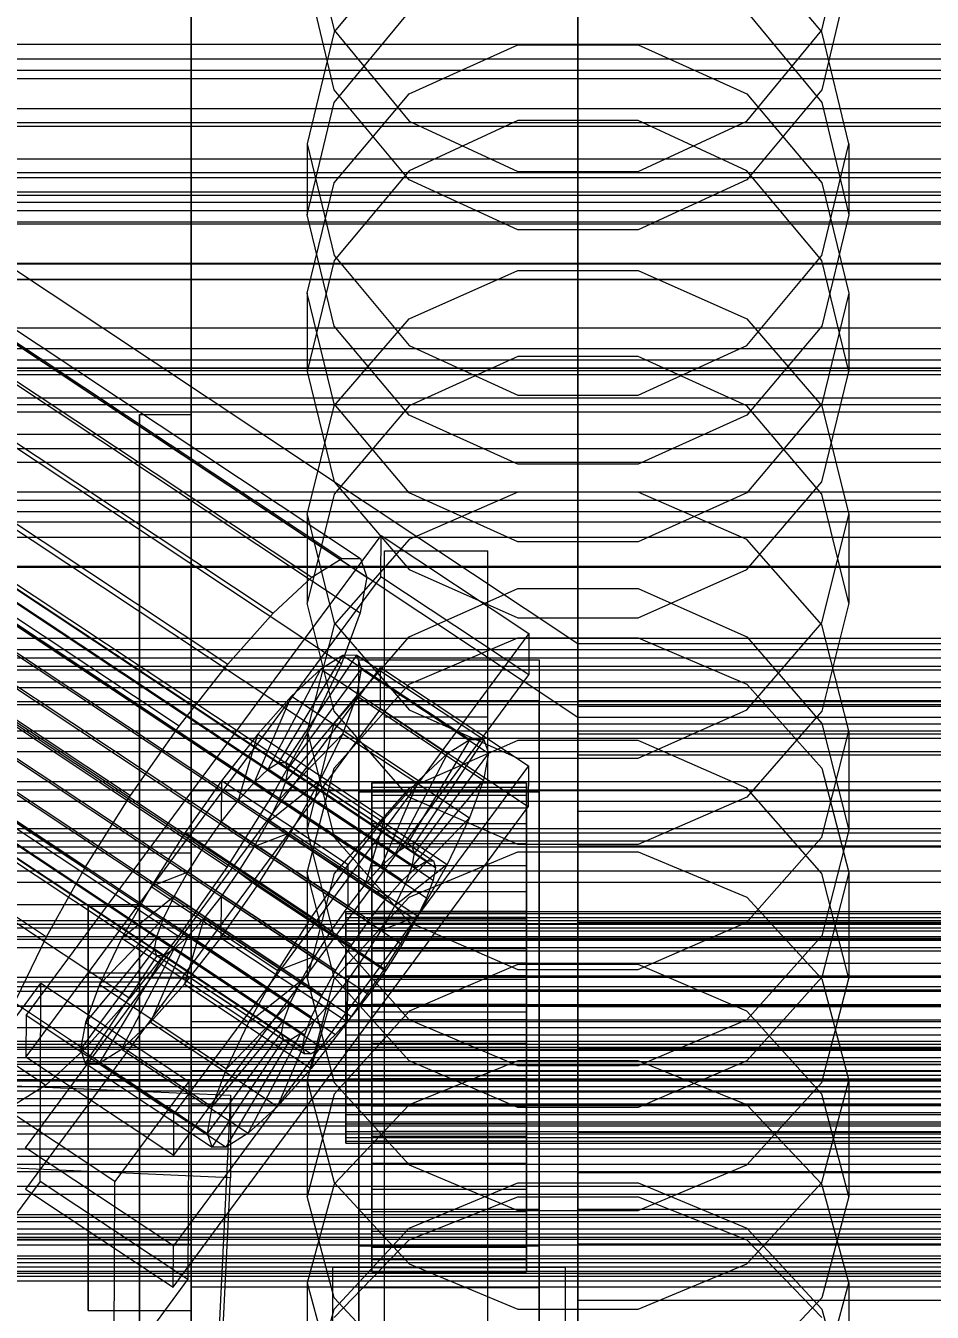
# Model space of a CAD drawing. Header units: millimetres. Extents: x -1970 to 59977, y -50268 to 6837.
# Drawn here: x -172.8 to -102.5, y -34480.1 to -34380.3 of the extents above; entities that cross this region are included whole.
import ezdxf

# ---------------------------------------------------------------- set-up
doc = ezdxf.new("R2010")
doc.units = ezdxf.units.MM
for name, color, linetype, lineweight in [('COTAS_O', 1, 'Continuous', 0), ('COTAS_P', 1, 'Continuous', 0), ('frontal_briquetadora', 7, 'Continuous', 0), ('frontal_C01', 7, 'Continuous', 0), ('frontal_C02', 7, 'Continuous', 0), ('frontal_C03', 7, 'Continuous', 0), ('frontal_mezcladora', 7, 'Continuous', 0), ('frontal_secador', 7, 'Continuous', 0), ('frontal_tolva', 7, 'Continuous', 0), ('frontal_tolva-C01', 7, 'Continuous', 0)]:
    doc.layers.add(name, color=color, linetype=linetype, lineweight=lineweight)
doc.dimstyles.new('R19_100', dxfattribs={"dimtxt": 250, "dimasz": 150, "dimexe": 150, "dimexo": 80, "dimgap": 100, "dimtad": 1, "dimtih": 1, "dimtoh": 1, "dimdsep": 46, "dimcen": 0.09, "dimadec": 0, "dimazin": 0, "dimtfac": 1, "dimtdec": 4, "dimtofl": 0, "dimtmove": 0, "dimatfit": 3, "dimfxl": 1, "dimtolj": 1, "dimtzin": 0, "dimarcsym": 0})

# ---------------------------------------------------------------- blocks, each defined once
blk = doc.blocks.new('*D37')
at = {"layer": 'COTAS_P', "color": 0, "lineweight": -2, "transparency": 16777216}
for p, q in [((-1750, -35420), (-1750, -34450)), ((2600, -35420), (2600, -34450)), ((-1600, -34600), (2450, -34600))]:
    blk.add_line(p, q, dxfattribs=at)
at = {"layer": 'COTAS_P', "color": 0, "transparency": 16777216}
for points in [[(-1600, -34575), (-1600, -34625), (-1750, -34600)], [(2450, -34575), (2450, -34625), (2600, -34600)]]:
    blk.add_solid(points, dxfattribs=at)
at = {"layer": 'Defpoints', "color": 0, "transparency": 16777216}
for p in [(2600, -34600), (-1750, -35500), (2600, -35500)]:
    blk.add_point(p, dxfattribs=at)
blk = doc.blocks.new('*D39')
at = {"layer": 'COTAS_O', "color": 0, "lineweight": -2, "transparency": 16777216}
for p, q in [((-1725, -34320), (-1725, -33550)), ((1725, -34320), (1725, -33550)), ((-1575, -33700), (1575, -33700))]:
    blk.add_line(p, q, dxfattribs=at)
at = {"layer": 'COTAS_O', "color": 0, "transparency": 16777216}
for points in [[(-1575, -33675), (-1575, -33725), (-1725, -33700)], [(1575, -33675), (1575, -33725), (1725, -33700)]]:
    blk.add_solid(points, dxfattribs=at)
at = {"layer": 'Defpoints', "color": 0, "transparency": 16777216}
for p in [(1725, -33700), (-1725, -34400), (1725, -34400)]:
    blk.add_point(p, dxfattribs=at)
blk = doc.blocks.new('*D42')
at = {"layer": 'COTAS_O', "color": 0, "lineweight": -2, "transparency": 16777216}
for p, q in [((-570, -33700), (200, -33700)), ((50, -34750), (50, -33850)), ((-570, -34900), (200, -34900))]:
    blk.add_line(p, q, dxfattribs=at)
at = {"layer": 'COTAS_O', "color": 0, "transparency": 16777216}
for points in [[(25, -33850), (75, -33850), (50, -33700)], [(25, -34750), (75, -34750), (50, -34900)]]:
    blk.add_solid(points, dxfattribs=at)
at = {"layer": 'Defpoints', "color": 0, "transparency": 16777216}
for p in [(-650, -33700), (50, -33700), (-650, -34900)]:
    blk.add_point(p, dxfattribs=at)
blk = doc.blocks.new('*D43')
at = {"layer": 'COTAS_O', "color": 0, "lineweight": -2, "transparency": 16777216}
for p, q in [((-650, -34820), (-650, -34050)), ((650, -34820), (650, -34050)), ((-500, -34200), (500, -34200))]:
    blk.add_line(p, q, dxfattribs=at)
at = {"layer": 'COTAS_O', "color": 0, "transparency": 16777216}
for points in [[(-500, -34175), (-500, -34225), (-650, -34200)], [(500, -34175), (500, -34225), (650, -34200)]]:
    blk.add_solid(points, dxfattribs=at)
at = {"layer": 'Defpoints', "color": 0, "transparency": 16777216}
for p in [(650, -34200), (-650, -34900), (650, -34900)]:
    blk.add_point(p, dxfattribs=at)

msp = doc.modelspace()

# ---------------------------------------------------------------- linework, layer by layer
at = {"layer": 'frontal_briquetadora'}
for p, q in [((-151, -34371.863), (-148.92, -34380.664)), ((-111.08, -34380.664), (-109, -34371.863)), ((-160, -34383.153), (-160, -34372.127)), ((-160, -34383.24), (-160, -34372.205)), ((-160, -34372.717), (-160, -34391.832)), ((-160, -34373.318), (-160, -34392.425)), ((-160, -34393.018), (-160, -34373.92)), ((-143.093, -34373.853), (-148.92, -34380.809)), ((-111.08, -34380.809), (-116.907, -34373.853)), ((-160, -34375.844), (-160, -34386.064)), ((-160, -34375.925), (-160, -34386.153)), ((-148.92, -34385.296), (-151, -34376.522)), ((-109, -34376.522), (-111.08, -34385.296)), ((-160, -34379.318), (-160, -34388.707)), ((-160, -34379.401), (-160, -34388.798)), ((-148.92, -34386.283), (-143.094, -34379.254)), ((-116.906, -34379.254), (-111.08, -34386.283)), ((-148.92, -34380.809), (-151, -34389.484)), ((-148.92, -34380.664), (-143.093, -34387.722)), ((-116.907, -34387.722), (-111.08, -34380.664)), ((-109, -34389.484), (-111.08, -34380.809)), ((-143.093, -34385.622), (-134.673, -34381.804)), ((-134.673, -34381.804), (-125.327, -34381.804)), ((-125.327, -34381.804), (-116.907, -34385.622)), ((-160, -34391.516), (-160, -34383.153)), ((-160, -34391.61), (-160, -34383.24)), ((-143.094, -34392.292), (-148.92, -34385.296)), ((-148.92, -34392.502), (-143.093, -34385.622)), ((-116.907, -34385.622), (-111.08, -34392.502)), ((-111.08, -34385.296), (-116.906, -34392.292)), ((-160, -34386.064), (-160, -34393.549)), ((-160, -34386.153), (-160, -34393.644)), ((-151, -34394.99), (-148.92, -34386.283)), ((-111.08, -34386.283), (-109, -34394.99)), ((-134.674, -34387.688), (-143.094, -34391.571)), ((-143.093, -34387.722), (-134.673, -34391.639)), ((-125.326, -34387.688), (-134.674, -34387.688)), ((-125.327, -34391.639), (-116.907, -34387.722)), ((-116.906, -34391.571), (-125.326, -34387.688)), ((-160, -34388.707), (-160, -34395.296)), ((-160, -34388.798), (-160, -34395.393)), ((-151, -34389.484), (-151, -34394.99)), ((-151, -34389.484), (-148.92, -34398.159)), ((-111.08, -34398.159), (-109, -34389.484)), ((-109, -34389.484), (-109, -34394.99)), ((-160, -34397.01), (-160, -34391.516)), ((-160, -34397.108), (-160, -34391.61)), ((-160, -34391.832), (-160, -34410.648)), ((-143.094, -34391.571), (-148.92, -34398.53)), ((-134.673, -34391.639), (-125.327, -34391.639)), ((-111.08, -34398.53), (-116.906, -34391.571)), ((-160, -34392.425), (-160, -34411.23)), ((-151, -34401.081), (-148.92, -34392.502)), ((-134.674, -34396.159), (-143.094, -34392.292)), ((-116.906, -34392.292), (-125.326, -34396.159)), ((-111.08, -34392.502), (-109, -34401.081)), ((-160, -34411.813), (-160, -34393.018)), ((-160, -34393.549), (-160, -34398.115)), ((-160, -34393.644), (-160, -34398.214)), ((-160, -34395.296), (-160, -34398.924)), ((-160, -34395.393), (-160, -34399.023)), ((-148.92, -34403.634), (-151, -34394.99)), ((-109, -34394.99), (-111.08, -34403.634)), ((-125.326, -34396.159), (-134.674, -34396.159)), ((-160, -34399.5), (-160, -34397.01)), ((-160, -34399.6), (-160, -34397.108)), ((-160, -34398.115), (-160, -34399.65)), ((-160, -34398.214), (-160, -34399.75)), ((-148.92, -34398.53), (-151, -34407.145)), ((-148.92, -34398.159), (-143.093, -34405.116)), ((-116.907, -34405.116), (-111.08, -34398.159)), ((-109, -34407.145), (-111.08, -34398.53)), ((-160, -34398.924), (-160, -34399.5)), ((-160, -34399.023), (-160, -34399.6)), ((-143.093, -34403.051), (-134.673, -34399.304)), ((-134.673, -34399.304), (-125.327, -34399.304)), ((-125.327, -34399.304), (-116.907, -34403.051)), ((-151, -34401.081), (-151, -34407.145)), ((-148.92, -34409.66), (-151, -34401.081)), ((-109, -34401.081), (-111.08, -34409.66)), ((-109, -34401.081), (-109, -34407.145)), ((-148.92, -34409.801), (-143.093, -34403.051)), ((-143.094, -34410.517), (-148.92, -34403.634)), ((-116.907, -34403.051), (-111.08, -34409.801)), ((-111.08, -34403.634), (-116.906, -34410.517)), ((-143.093, -34405.116), (-134.673, -34408.976)), ((-125.327, -34408.976), (-116.907, -34405.116)), ((-134.674, -34405.988), (-143.094, -34409.807)), ((-125.326, -34405.988), (-134.674, -34405.988)), ((-116.906, -34409.807), (-125.326, -34405.988)), ((-151, -34407.145), (-148.92, -34415.689)), ((-111.08, -34415.689), (-109, -34407.145)), ((-151, -34418.219), (-148.92, -34409.801)), ((-143.093, -34416.54), (-148.92, -34409.66)), ((-143.094, -34409.807), (-148.92, -34416.648)), ((-134.673, -34408.976), (-125.327, -34408.976)), ((-111.08, -34409.66), (-116.907, -34416.54)), ((-111.08, -34416.648), (-116.906, -34409.807)), ((-111.08, -34409.801), (-109, -34418.219)), ((-164, -34410.477), (-164, -34454.149)), ((-164, -34448.619), (-164, -34410.477)), ((-164, -34410.477), (-160, -34410.477)), ((-160, -34454.149), (-160, -34410.477)), ((-160, -34410.477), (-160, -34448.619)), ((-160, -34410.648), (-160, -34429.115)), ((-134.674, -34414.319), (-143.094, -34410.517)), ((-116.906, -34410.517), (-125.326, -34414.319)), ((-160, -34411.23), (-160, -34429.686)), ((-160, -34430.257), (-160, -34411.813)), ((-125.326, -34414.319), (-134.674, -34414.319)), ((-148.92, -34415.689), (-143.094, -34422.488)), ((-116.906, -34422.488), (-111.08, -34415.689)), ((-148.92, -34416.648), (-151, -34425.108)), ((-134.673, -34416.505), (-143.093, -34420.17)), ((-134.673, -34420.358), (-143.093, -34416.54)), ((-125.327, -34416.505), (-134.673, -34416.505)), ((-116.907, -34420.17), (-125.327, -34416.505)), ((-116.907, -34416.54), (-125.327, -34420.358)), ((-109, -34425.108), (-111.08, -34416.648)), ((-151, -34418.219), (-151, -34425.108)), ((-151, -34418.219), (-148.92, -34426.637)), ((-111.08, -34426.637), (-109, -34418.219)), ((-109, -34418.219), (-109, -34425.108)), ((-143.093, -34420.17), (-148.92, -34426.776)), ((-125.327, -34420.358), (-134.673, -34420.358)), ((-111.08, -34426.776), (-116.907, -34420.17)), ((-143.094, -34422.488), (-134.674, -34426.241)), ((-125.326, -34426.241), (-116.906, -34422.488)), ((-143.094, -34427.72), (-134.674, -34423.972)), ((-134.674, -34423.972), (-125.326, -34423.972)), ((-125.326, -34423.972), (-116.906, -34427.72)), ((-148.92, -34433.486), (-151, -34425.108)), ((-109, -34425.108), (-111.08, -34433.486)), ((-148.92, -34426.776), (-151, -34435.012)), ((-148.92, -34426.637), (-143.093, -34433.388)), ((-134.674, -34426.241), (-125.326, -34426.241)), ((-116.907, -34433.388), (-111.08, -34426.637)), ((-109, -34435.012), (-111.08, -34426.776)), ((-148.92, -34434.426), (-143.094, -34427.72)), ((-143.093, -34431.392), (-134.673, -34427.785)), ((-134.673, -34427.785), (-125.327, -34427.785)), ((-125.327, -34427.785), (-116.907, -34431.392)), ((-116.906, -34427.72), (-111.08, -34434.426)), ((-160, -34429.115), (-160, -34447.187)), ((-160, -34429.686), (-160, -34447.745)), ((-160, -34448.302), (-160, -34430.257)), ((-148.92, -34437.891), (-143.093, -34431.392)), ((-116.907, -34431.392), (-111.08, -34437.891)), ((-143.094, -34440.145), (-148.92, -34433.486)), ((-143.093, -34433.388), (-134.673, -34437.134)), ((-125.327, -34437.134), (-116.907, -34433.388)), ((-111.08, -34433.486), (-116.906, -34440.145)), ((-160, -34434.477), (-160, -34478.149)), ((200, -34434.477), (-160, -34434.477)), ((-160, -34434.477), (-160, -34439.62)), ((-151, -34442.708), (-148.92, -34434.426)), ((-111.08, -34434.426), (-109, -34442.708)), ((-151, -34435.012), (-151, -34442.708)), ((-151, -34435.012), (-148.92, -34443.249)), ((-134.674, -34435.765), (-143.094, -34439.459)), ((-125.326, -34435.765), (-134.674, -34435.765)), ((-116.906, -34439.459), (-125.326, -34435.765)), ((-111.08, -34443.249), (-109, -34435.012)), ((-109, -34435.012), (-109, -34442.708)), ((-134.673, -34437.134), (-125.327, -34437.134)), ((-160, -34441.272), (-160, -34438.696)), ((-160, -34438.696), (-160, -34442.962)), ((-151, -34445.996), (-148.92, -34437.891)), ((-111.08, -34437.891), (-109, -34445.996)), ((-160, -34483.291), (-160, -34439.62)), ((-160, -34439.62), (200, -34439.62)), ((-143.094, -34439.459), (-148.92, -34446.067)), ((-111.08, -34446.067), (-116.906, -34439.459)), ((-134.674, -34443.818), (-143.094, -34440.145)), ((-116.906, -34440.145), (-125.326, -34443.818)), ((-160, -34450.299), (-160, -34441.272)), ((-148.92, -34450.901), (-151, -34442.708)), ((-109, -34442.708), (-111.08, -34450.901)), ((-160, -34442.962), (-160, -34453.421)), ((-148.92, -34443.249), (-143.093, -34449.855)), ((-116.907, -34449.855), (-111.08, -34443.249)), ((-210, -34444.477), (-160, -34444.477)), ((-164, -34444.477), (-160, -34444.477)), ((-164, -34474.477), (-164, -34444.477)), ((-160, -34474.477), (-160, -34444.477)), ((-143.093, -34447.906), (-134.673, -34444.394)), ((-125.326, -34443.818), (-134.674, -34443.818)), ((-134.673, -34444.394), (-125.327, -34444.394)), ((-125.327, -34444.394), (-116.907, -34447.906)), ((-160, -34448.416), (-160, -34444.991)), ((-151, -34445.996), (-151, -34454.221)), ((-148.92, -34454.101), (-151, -34445.996)), ((-148.92, -34446.067), (-151, -34454.221)), ((-109, -34445.996), (-111.08, -34454.101)), ((-109, -34454.221), (-111.08, -34446.067)), ((-109, -34445.996), (-109, -34454.221)), ((-160, -34447.187), (-160, -34464.816)), ((-160, -34447.745), (-160, -34465.36)), ((-206, -34448.477), (-164, -34448.477)), ((-168, -34474.822), (-168, -34448.619)), ((-168, -34448.619), (-168, -34453.761)), ((-160, -34448.619), (-168, -34448.619)), ((-164, -34454.477), (-164, -34448.477)), ((-164, -34492.29), (-164, -34448.619)), ((-160, -34448.619), (-164, -34448.619)), ((-160, -34465.903), (-160, -34448.302)), ((-160, -34458.171), (-160, -34448.416)), ((-160, -34448.619), (-160, -34492.29)), ((-160, -34448.619), (-160, -34474.822)), ((-160, -34453.761), (-160, -34448.619)), ((-148.92, -34454.234), (-143.093, -34447.906)), ((-116.907, -34447.906), (-111.08, -34454.234)), ((-160, -34464.401), (-160, -34450.299)), ((-143.093, -34449.855), (-134.673, -34453.52)), ((-125.327, -34453.52), (-116.907, -34449.855)), ((-160, -34453.453), (-160, -34450.877)), ((-160, -34450.877), (-160, -34455.143)), ((-160, -34451.11), (-160, -34483.291)), ((200, -34451.11), (-160, -34451.11)), ((-160, -34451.11), (-160, -34457.538)), ((-143.094, -34457.404), (-148.92, -34450.901)), ((-111.08, -34450.901), (-116.906, -34457.404)), ((-168, -34453.761), (-168, -34479.964)), ((-168, -34453.761), (-160, -34453.761)), ((-160, -34453.421), (-160, -34468.481)), ((-160, -34462.48), (-160, -34453.453)), ((-160, -34479.964), (-160, -34453.761)), ((-134.674, -34453.127), (-143.094, -34456.734)), ((-125.326, -34453.127), (-134.674, -34453.127)), ((-134.673, -34453.52), (-125.327, -34453.52)), ((-116.906, -34456.734), (-125.326, -34453.127)), ((-206, -34454.477), (-164, -34454.477)), ((-164, -34454.149), (-164, -34698)), ((-164, -34492.29), (-164, -34454.149)), ((-164, -34454.149), (-160, -34454.149)), ((-160, -34698), (-160, -34454.149)), ((-160, -34454.149), (-160, -34492.29)), ((-151, -34454.221), (-148.92, -34462.278)), ((-151, -34462.125), (-148.92, -34454.234)), ((-143.093, -34460.601), (-148.92, -34454.101)), ((-111.08, -34454.101), (-116.907, -34460.601)), ((-111.08, -34462.278), (-109, -34454.221)), ((-111.08, -34454.234), (-109, -34462.125)), ((-160, -34455.143), (-160, -34465.602)), ((-143.094, -34456.734), (-148.92, -34463.181)), ((-111.08, -34463.18), (-116.906, -34456.734)), ((-160, -34489.719), (-160, -34457.538)), ((-160, -34457.538), (200, -34457.538)), ((-134.674, -34460.988), (-143.094, -34457.404)), ((-116.906, -34457.404), (-125.326, -34460.988)), ((-160, -34472.77), (-160, -34458.171)), ((-134.673, -34460.596), (-143.093, -34464.004)), ((-134.673, -34464.208), (-143.093, -34460.601)), ((-125.327, -34460.596), (-134.673, -34460.596)), ((-116.907, -34464.004), (-125.327, -34460.596)), ((-116.907, -34460.601), (-125.327, -34464.208)), ((-160, -34461.368), (-160, -34489.719)), ((200, -34461.368), (-160, -34461.368)), ((-160, -34461.368), (-160, -34463.94)), ((-125.326, -34460.988), (-134.674, -34460.988)), ((-160, -34476.582), (-160, -34462.48)), ((-151, -34462.125), (-151, -34471.125)), ((-151, -34462.125), (-148.92, -34470.016)), ((-148.92, -34462.278), (-143.094, -34468.668)), ((-116.906, -34468.668), (-111.08, -34462.278)), ((-111.08, -34470.016), (-109, -34462.125)), ((-109, -34462.125), (-109, -34471.125)), ((-148.92, -34463.181), (-151, -34471.125)), ((-109, -34471.125), (-111.08, -34463.18)), ((-160, -34492.29), (-160, -34463.94)), ((-160, -34463.94), (200, -34463.94)), ((-160, -34481.433), (-160, -34464.401)), ((-143.093, -34464.004), (-148.92, -34470.145)), ((-125.327, -34464.208), (-134.673, -34464.208)), ((-111.08, -34470.145), (-116.907, -34464.004)), ((-160, -34464.816), (-160, -34481.959)), ((-160, -34465.36), (-160, -34482.486)), ((-160, -34465.602), (-160, -34480.662)), ((-160, -34483.013), (-160, -34465.903)), ((-160, -34468.481), (-160, -34485.849)), ((-143.094, -34468.668), (-134.674, -34472.188)), ((-125.326, -34472.188), (-116.906, -34468.668)), ((-148.92, -34470.145), (-151, -34477.803)), ((-148.92, -34470.016), (-143.093, -34476.344)), ((-143.094, -34473.572), (-134.674, -34470.06)), ((-134.674, -34470.06), (-125.326, -34470.06)), ((-125.326, -34470.06), (-116.906, -34473.572)), ((-116.907, -34476.344), (-111.08, -34470.016)), ((-109, -34477.803), (-111.08, -34470.145)), ((-148.92, -34478.964), (-151, -34471.125)), ((-143.093, -34474.485), (-134.673, -34471.151)), ((-134.673, -34471.151), (-125.327, -34471.151)), ((-125.327, -34471.151), (-116.907, -34474.485)), ((-109, -34471.125), (-111.08, -34478.964)), ((-134.674, -34472.188), (-125.326, -34472.188)), ((-160, -34489.991), (-160, -34472.77)), ((-148.92, -34479.841), (-143.094, -34473.572)), ((-116.906, -34473.572), (-111.08, -34479.841)), ((-210, -34474.477), (-160, -34474.477)), ((-164, -34474.477), (-160, -34474.477)), ((-148.92, -34480.494), (-143.093, -34474.485)), ((-116.907, -34474.485), (-111.08, -34480.494)), ((-168, -34479.964), (-168, -34474.822)), ((-168, -34474.822), (-160, -34474.822)), ((-160, -34474.822), (-160, -34479.964)), ((-160, -34493.614), (-160, -34476.582)), ((-143.093, -34476.344), (-134.673, -34479.856)), ((-125.327, -34479.856), (-116.907, -34476.344)), ((-160, -34478.149), (-160, -34722)), ((200, -34478.149), (-160, -34478.149)), ((-160, -34478.149), (-160, -34483.291)), ((-151, -34477.803), (-151, -34487.557)), ((-151, -34477.803), (-148.92, -34485.461)), ((-111.08, -34485.461), (-109, -34477.803)), ((-109, -34477.803), (-109, -34487.557)), ((-143.094, -34485.172), (-148.92, -34478.964)), ((-111.08, -34478.964), (-116.906, -34485.172)), ((-168, -34479.964), (-160, -34479.964)), ((-151, -34487.557), (-148.92, -34479.841)), ((-134.673, -34479.856), (-125.327, -34479.856)), ((-111.08, -34479.841), (-109, -34487.557))]:
    msp.add_line(p, q, dxfattribs=at)
at = {"layer": 'frontal_C01'}
for p, q in [((-130, -34428.251), (-130, -34116.064)), ((-130, -34121.752), (-130, -34433.939)), ((-332.629, -34299.324), (-148.32, -34421.655)), ((-331.181, -34299.317), (-146.872, -34421.648)), ((-334.938, -34300.771), (-150.629, -34423.103)), ((-330.692, -34300.75), (-146.383, -34423.082)), ((-356.348, -34303.694), (-142.549, -34445.599)), ((-355.53, -34303.182), (-141.731, -34445.086)), ((-355.017, -34303.179), (-141.218, -34445.083)), ((-354.844, -34303.687), (-141.045, -34445.591)), ((-337.95, -34303.56), (-153.641, -34425.891)), ((-331.197, -34303.526), (-146.887, -34425.858)), ((-357.415, -34304.683), (-143.617, -34446.587)), ((-355.022, -34304.671), (-141.224, -34446.575)), ((-358.659, -34306.079), (-144.861, -34447.983)), ((-355.541, -34306.063), (-141.742, -34447.968)), ((-146.196, -34449.692), (-359.995, -34307.788)), ((-356.363, -34307.77), (-142.565, -34449.674)), ((-341.461, -34307.5), (-157.152, -34429.832)), ((-332.659, -34307.456), (-148.35, -34429.788)), ((-361.332, -34309.693), (-147.533, -34451.597)), ((-357.434, -34309.674), (-143.635, -34451.578)), ((-362.578, -34311.665), (-148.779, -34453.569)), ((-358.68, -34311.645), (-144.881, -34453.55)), ((-160.922, -34434.655), (-345.231, -34312.323)), ((-334.981, -34312.272), (-150.672, -34434.604)), ((-363.648, -34313.569), (-149.85, -34455.473)), ((-360.017, -34313.551), (-146.218, -34455.455)), ((-364.471, -34315.275), (-150.672, -34457.18)), ((-361.352, -34315.26), (-147.554, -34457.164)), ((-364.989, -34316.668), (-151.191, -34458.572)), ((-362.596, -34316.656), (-148.798, -34458.56)), ((-365.168, -34317.652), (-151.369, -34459.556)), ((-363.664, -34317.644), (-149.865, -34459.548)), ((-349.002, -34317.701), (-164.693, -34440.032)), ((-338.003, -34317.646), (-153.694, -34439.977)), ((-364.995, -34318.159), (-151.196, -34460.064)), ((-364.482, -34318.157), (-150.683, -34460.061)), ((-352.519, -34323.266), (-168.21, -34445.597)), ((-341.52, -34323.211), (-157.211, -34445.542)), ((-355.541, -34328.639), (-171.232, -34450.971)), ((-345.291, -34328.588), (-160.982, -34450.92)), ((-349.061, -34333.411), (-164.752, -34455.743)), ((-352.572, -34337.351), (-168.263, -34459.683)), ((-355.584, -34340.14), (-171.275, -34462.472)), ((-130, -34428.251), (-228.298, -34363.008)), ((-228.298, -34368.695), (-130, -34433.939)), ((-172.809, -34457.09), (-145.277, -34419.851)), ((-145.289, -34423.053), (-145.277, -34419.851)), ((-145.277, -34419.851), (-133.809, -34427.463)), ((-150.629, -34423.103), (-148.32, -34421.655)), ((-148.32, -34421.655), (-146.872, -34421.648)), ((-146.872, -34421.648), (-146.383, -34423.082)), ((-145.289, -34423.053), (-172.821, -34460.292)), ((-153.641, -34425.891), (-150.629, -34423.103)), ((-146.383, -34423.082), (-146.887, -34425.858)), ((-133.821, -34430.664), (-145.289, -34423.053)), ((-157.152, -34429.832), (-153.641, -34425.891)), ((-146.887, -34425.858), (-148.35, -34429.788)), ((-133.809, -34427.463), (-161.341, -34464.702)), ((-133.809, -34427.463), (-133.821, -34430.664)), ((-130, -34740.438), (-130, -34428.251)), ((0, -34428.251), (-130, -34428.251)), ((-153.199, -34437.474), (-148.226, -34429.155)), ((-152.686, -34437.472), (-147.143, -34429.149)), ((-148.35, -34429.788), (-150.672, -34434.604)), ((-148.226, -34429.155), (-149.953, -34430.237)), ((-147.143, -34429.149), (-148.226, -34429.155)), ((-148.226, -34429.155), (-138.396, -34435.679)), ((-147.143, -34429.149), (-137.313, -34435.674)), ((-146.777, -34430.222), (-147.143, -34429.149)), ((-147, -34432.69), (-147, -34429.489)), ((-147, -34429.489), (-133, -34429.489)), ((-147, -34474.962), (-147, -34429.489)), ((-133, -34429.489), (-133, -34432.69)), ((-133, -34429.489), (-133, -34474.962)), ((-172.847, -34467.335), (-145.315, -34430.096)), ((-161.353, -34467.903), (-133.821, -34430.664)), ((-160.922, -34434.655), (-157.152, -34429.832)), ((-154.017, -34437.987), (-149.953, -34430.237)), ((-152.513, -34437.98), (-146.777, -34430.222)), ((-149.953, -34430.237), (-152.207, -34432.323)), ((-149.953, -34430.237), (-140.123, -34436.762)), ((-147.155, -34432.298), (-146.777, -34430.222)), ((-146.777, -34430.222), (-136.948, -34436.746)), ((-145.327, -34433.298), (-145.315, -34430.096)), ((-145.315, -34430.096), (-133.847, -34437.708)), ((-155.085, -34438.975), (-152.207, -34432.323)), ((-152.207, -34432.323), (-154.833, -34435.271)), ((-152.692, -34438.963), (-147.155, -34432.298)), ((-152.207, -34432.323), (-142.377, -34438.848)), ((-148.249, -34435.238), (-147.155, -34432.298)), ((-147.155, -34432.298), (-137.325, -34438.823)), ((-133, -34432.69), (-147, -34432.69)), ((-147, -34432.69), (-147, -34478.164)), ((-133, -34478.164), (-133, -34432.69)), ((-130, -34433.939), (-130, -34432.654)), ((-130, -34432.654), (-130, -34433.096)), ((-130, -34432.654), (130, -34432.654)), ((-145.327, -34433.298), (-172.859, -34470.537)), ((-133.859, -34440.91), (-145.327, -34433.298)), ((-130, -34433.096), (-130, -34435.236)), ((-130, -34433.096), (130, -34433.096)), ((-164.693, -34440.032), (-160.922, -34434.655)), ((-150.672, -34434.604), (-153.694, -34439.977)), ((-130, -34433.939), (-130, -34746.125)), ((-130, -34433.939), (0, -34433.939)), ((-130, -34436.863), (-130, -34433.939)), ((-130, -34433.939), (130, -34433.939)), ((-154.833, -34435.271), (-157.653, -34438.879)), ((-156.329, -34440.371), (-154.833, -34435.271)), ((-154.833, -34435.271), (-145.003, -34441.795)), ((-153.21, -34440.356), (-148.249, -34435.238)), ((-149.985, -34438.84), (-148.249, -34435.238)), ((-148.249, -34435.238), (-138.419, -34441.762)), ((-138.396, -34435.679), (-143.369, -34443.999)), ((-137.313, -34435.674), (-142.856, -34443.996)), ((-140.123, -34436.762), (-138.396, -34435.679)), ((-138.396, -34435.679), (-137.313, -34435.674)), ((-137.313, -34435.674), (-136.948, -34436.746)), ((-130, -34435.236), (-130, -34438.927)), ((-130, -34435.236), (130, -34435.236)), ((-140.123, -34436.762), (-144.188, -34444.511)), ((-136.948, -34436.746), (-142.683, -34444.504)), ((-142.377, -34438.848), (-140.123, -34436.762)), ((-136.948, -34436.746), (-137.325, -34438.823)), ((-133.847, -34437.708), (-161.379, -34474.947)), ((-154.017, -34437.987), (-153.199, -34437.474)), ((-153.199, -34437.474), (-152.686, -34437.472)), ((-143.369, -34443.999), (-153.199, -34437.474)), ((-142.856, -34443.996), (-152.686, -34437.472)), ((-152.686, -34437.472), (-152.513, -34437.98)), ((-133.847, -34437.708), (-133.859, -34440.91)), ((-130, -34441.229), (-130, -34436.863)), ((-130, -34436.863), (130, -34436.863)), ((-155.085, -34438.975), (-154.017, -34437.987)), ((-144.188, -34444.511), (-154.017, -34437.987)), ((-152.513, -34437.98), (-152.692, -34438.963)), ((-142.683, -34444.504), (-152.513, -34437.98)), ((-157.653, -34438.879), (-160.474, -34442.901)), ((-157.653, -34438.879), (-157.665, -34442.08)), ((-147.823, -34445.403), (-157.653, -34438.879)), ((-156.329, -34440.371), (-155.085, -34438.975)), ((-145.255, -34445.5), (-155.085, -34438.975)), ((-154.033, -34442.062), (-149.985, -34438.84)), ((-152.692, -34438.963), (-153.21, -34440.356)), ((-142.862, -34445.488), (-152.692, -34438.963)), ((-152.246, -34442.86), (-149.985, -34438.84)), ((-149.985, -34438.84), (-140.156, -34445.365)), ((-147, -34442.936), (-147, -34439.734)), ((-147, -34439.734), (-133, -34439.734)), ((-147, -34485.207), (-147, -34439.734)), ((-146, -34449.02), (-146, -34439.041)), ((-146, -34439.041), (-146, -34439.372)), ((-146, -34439.041), (-134, -34439.041)), ((-146, -34440.002), (-146, -34439.041)), ((-146, -34449.177), (-146, -34439.372)), ((-146, -34439.372), (-146, -34440.972)), ((-146, -34439.372), (-134, -34439.372)), ((-142.377, -34438.848), (-145.255, -34445.5)), ((-145.003, -34441.795), (-142.377, -34438.848)), ((-137.325, -34438.823), (-142.862, -34445.488)), ((-137.325, -34438.823), (-138.419, -34441.762)), ((-134, -34439.372), (-134, -34439.041)), ((-134, -34439.041), (-134, -34449.02)), ((-134, -34439.041), (-134, -34440.002)), ((-134, -34440.972), (-134, -34439.372)), ((-134, -34439.372), (-134, -34449.177)), ((-133, -34439.734), (-133, -34442.936)), ((-133, -34439.734), (-133, -34485.207)), ((-130, -34438.927), (-130, -34443.918)), ((-130, -34438.927), (130, -34438.927)), ((-168.21, -34445.597), (-164.693, -34440.032)), ((-157.665, -34442.08), (-156.329, -34440.371)), ((-153.694, -34439.977), (-157.211, -34445.542)), ((-146.499, -34446.896), (-156.329, -34440.371)), ((-153.21, -34440.356), (-154.033, -34442.062)), ((-143.38, -34446.88), (-153.21, -34440.356)), ((-146, -34449.475), (-146, -34440.002)), ((-146, -34440.002), (-134, -34440.002)), ((-146, -34442.189), (-146, -34440.002)), ((-134, -34440.002), (-134, -34449.475)), ((-134, -34440.002), (-134, -34442.189)), ((-161.391, -34478.149), (-133.859, -34440.91)), ((-147.823, -34445.403), (-145.003, -34441.795)), ((-145.003, -34441.795), (-146.499, -34446.896)), ((-146, -34449.935), (-146, -34440.972)), ((-146, -34440.972), (-146, -34443.733)), ((-146, -34440.972), (-134, -34440.972)), ((-138.419, -34441.762), (-143.38, -34446.88)), ((-138.419, -34441.762), (-140.156, -34445.365)), ((-134, -34443.733), (-134, -34440.972)), ((-134, -34440.972), (-134, -34449.935)), ((-130, -34446.737), (-130, -34441.229)), ((-130, -34441.229), (130, -34441.229)), ((-159.001, -34443.986), (-157.665, -34442.08)), ((-157.665, -34442.08), (-147.835, -34448.605)), ((-154.033, -34442.062), (-155.103, -34443.966)), ((-144.203, -34448.587), (-154.033, -34442.062)), ((-146, -34450.512), (-146, -34442.189)), ((-146, -34442.189), (-134, -34442.189)), ((-146, -34445.455), (-146, -34442.189)), ((-134, -34442.189), (-134, -34450.512)), ((-134, -34442.189), (-134, -34445.455)), ((-160.474, -34442.901), (-163.105, -34447.064)), ((-159.001, -34443.986), (-160.474, -34442.901)), ((-160.474, -34442.901), (-150.644, -34449.425)), ((-155.103, -34443.966), (-152.246, -34442.86)), ((-154.877, -34447.023), (-152.246, -34442.86)), ((-152.246, -34442.86), (-142.416, -34449.384)), ((-133, -34442.936), (-147, -34442.936)), ((-147, -34442.936), (-147, -34488.409)), ((-146, -34451.243), (-146, -34443.733)), ((-146, -34443.733), (-146, -34447.467)), ((-146, -34443.733), (-134, -34443.733)), ((-134, -34447.467), (-134, -34443.733)), ((-134, -34443.733), (-134, -34451.243)), ((-133, -34488.409), (-133, -34442.936)), ((-160.247, -34445.958), (-159.001, -34443.986)), ((-149.171, -34450.51), (-159.001, -34443.986)), ((-155.103, -34443.966), (-156.35, -34445.938)), ((-145.274, -34450.491), (-155.103, -34443.966)), ((-144.188, -34444.511), (-145.255, -34445.5)), ((-143.369, -34443.999), (-144.188, -34444.511)), ((-142.856, -34443.996), (-143.369, -34443.999)), ((-142.862, -34445.488), (-142.683, -34444.504)), ((-142.683, -34444.504), (-142.856, -34443.996)), ((-130, -34443.918), (-130, -34449.869)), ((-130, -34443.918), (130, -34443.918)), ((-171.232, -34450.971), (-168.21, -34445.597)), ((-157.211, -34445.542), (-160.982, -34450.92)), ((-150.644, -34449.425), (-147.823, -34445.403)), ((-147.835, -34448.605), (-147.823, -34445.403)), ((-145.255, -34445.5), (-146.499, -34446.896)), ((-146, -34452.058), (-146, -34445.455)), ((-146, -34445.455), (-134, -34445.455)), ((-146, -34449.575), (-146, -34445.455)), ((-140.156, -34445.365), (-144.203, -34448.587)), ((-143.617, -34446.587), (-142.549, -34445.599)), ((-143.38, -34446.88), (-142.862, -34445.488)), ((-142.549, -34445.599), (-141.731, -34445.086)), ((-140.156, -34445.365), (-142.416, -34449.384)), ((-141.731, -34445.086), (-141.218, -34445.083)), ((-141.045, -34445.591), (-141.224, -34446.575)), ((-141.218, -34445.083), (-141.045, -34445.591)), ((-134, -34445.455), (-134, -34452.058)), ((-134, -34445.455), (-134, -34449.575)), ((-160.247, -34445.958), (-163.105, -34447.064)), ((-161.318, -34447.862), (-160.247, -34445.958)), ((-150.417, -34452.482), (-160.247, -34445.958)), ((-156.35, -34445.938), (-157.686, -34447.844)), ((-156.35, -34445.938), (-154.877, -34447.023)), ((-146.52, -34452.463), (-156.35, -34445.938)), ((-144.861, -34447.983), (-143.617, -34446.587)), ((-141.224, -34446.575), (-141.742, -34447.968)), ((-130, -34453.013), (-130, -34446.737)), ((-130, -34446.737), (130, -34446.737)), ((-163.105, -34447.064), (-165.365, -34451.083)), ((-163.105, -34447.064), (-153.275, -34453.588)), ((-157.698, -34451.045), (-154.877, -34447.023)), ((-154.877, -34447.023), (-145.047, -34453.547)), ((-146.499, -34446.896), (-147.835, -34448.605)), ((-146, -34453.011), (-146, -34447.467)), ((-146, -34447.467), (-146, -34451.918)), ((-146, -34447.467), (-134, -34447.467)), ((-144.203, -34448.587), (-143.38, -34446.88)), ((-134, -34451.918), (-134, -34447.467)), ((-134, -34447.467), (-134, -34453.011)), ((-161.318, -34447.862), (-165.365, -34451.083)), ((-162.14, -34449.568), (-161.318, -34447.862)), ((-151.488, -34454.386), (-161.318, -34447.862)), ((-157.686, -34447.844), (-159.022, -34449.552)), ((-157.686, -34447.844), (-157.698, -34451.045)), ((-147.856, -34454.368), (-157.686, -34447.844)), ((-147.835, -34448.605), (-149.171, -34450.51)), ((-146.196, -34449.692), (-144.861, -34447.983)), ((-145.274, -34450.491), (-144.203, -34448.587)), ((-141.742, -34447.968), (-142.565, -34449.674)), ((-162.14, -34449.568), (-167.102, -34454.686)), ((-162.659, -34450.961), (-162.14, -34449.568)), ((-152.311, -34456.092), (-162.14, -34449.568)), ((-159.022, -34449.552), (-160.518, -34454.653)), ((-159.022, -34449.552), (-160.266, -34450.949)), ((-149.192, -34456.077), (-159.022, -34449.552)), ((-153.275, -34453.588), (-150.644, -34449.425)), ((-150.644, -34449.425), (-149.171, -34450.51)), ((-148, -34449.475), (-148, -34449.02)), ((-148, -34449.02), (-148, -34449.177)), ((-148, -34449.02), (148, -34449.02)), ((-148, -34449.177), (-148, -34449.935)), ((-148, -34449.177), (148, -34449.177)), ((-148, -34450.512), (-148, -34449.475)), ((-148, -34449.475), (148, -34449.475)), ((-147.533, -34451.597), (-146.196, -34449.692)), ((-146, -34449.177), (-146, -34449.02)), ((-134, -34449.02), (-146, -34449.02)), ((-146, -34449.02), (-146, -34449.475)), ((-146, -34449.935), (-146, -34449.177)), ((-134, -34449.177), (-146, -34449.177)), ((-134, -34449.475), (-146, -34449.475)), ((-146, -34449.475), (-146, -34450.512)), ((-146, -34454.01), (-146, -34449.575)), ((-146, -34449.575), (-134, -34449.575)), ((-146, -34454.27), (-146, -34449.575)), ((-142.416, -34449.384), (-145.274, -34450.491)), ((-142.416, -34449.384), (-145.047, -34453.547)), ((-142.565, -34449.674), (-143.635, -34451.578)), ((-134, -34449.02), (-134, -34449.177)), ((-134, -34449.475), (-134, -34449.02)), ((-134, -34449.177), (-134, -34449.935)), ((-134, -34450.512), (-134, -34449.475)), ((-134, -34449.575), (-134, -34454.01)), ((-134, -34449.575), (-134, -34454.27)), ((-149.171, -34450.51), (-150.417, -34452.482)), ((-148, -34449.935), (-148, -34451.243)), ((-148, -34449.935), (148, -34449.935)), ((-148, -34452.058), (-148, -34450.512)), ((-148, -34450.512), (148, -34450.512)), ((-146.52, -34452.463), (-145.274, -34450.491)), ((-146, -34451.243), (-146, -34449.935)), ((-134, -34449.935), (-146, -34449.935)), ((-134, -34450.512), (-146, -34450.512)), ((-146, -34450.512), (-146, -34452.058)), ((-134, -34449.935), (-134, -34451.243)), ((-134, -34452.058), (-134, -34450.512)), ((-130, -34449.869), (-130, -34456.374)), ((130, -34449.869), (-130, -34449.869)), ((-173.554, -34455.787), (-171.232, -34450.971)), ((-162.659, -34450.961), (-168.196, -34457.626)), ((-165.365, -34451.083), (-167.102, -34454.686)), ((-165.365, -34451.083), (-155.535, -34457.608)), ((-160.982, -34450.92), (-164.752, -34455.743)), ((-160.266, -34450.949), (-163.144, -34457.6)), ((-162.837, -34451.944), (-162.659, -34450.961)), ((-152.829, -34457.485), (-162.659, -34450.961)), ((-160.266, -34450.949), (-161.333, -34451.937)), ((-160.518, -34454.653), (-157.698, -34451.045)), ((-150.436, -34457.473), (-160.266, -34450.949)), ((-157.698, -34451.045), (-147.868, -34457.57)), ((-148.779, -34453.569), (-147.533, -34451.597)), ((-148, -34451.243), (-148, -34453.011)), ((-148, -34451.243), (148, -34451.243)), ((-146, -34453.011), (-146, -34451.243)), ((-134, -34451.243), (-146, -34451.243)), ((-143.635, -34451.578), (-144.881, -34453.55)), ((-134, -34451.243), (-134, -34453.011)), ((-162.837, -34451.944), (-168.573, -34459.702)), ((-162.664, -34452.452), (-168.208, -34460.775)), ((-162.151, -34452.45), (-167.125, -34460.769)), ((-161.333, -34451.937), (-165.397, -34459.687)), ((-162.664, -34452.452), (-162.837, -34451.944)), ((-153.008, -34458.469), (-162.837, -34451.944)), ((-162.151, -34452.45), (-162.664, -34452.452)), ((-152.835, -34458.976), (-162.664, -34452.452)), ((-161.333, -34451.937), (-162.151, -34452.45)), ((-152.321, -34458.974), (-162.151, -34452.45)), ((-151.503, -34458.461), (-161.333, -34451.937)), ((-153.275, -34453.588), (-150.417, -34452.482)), ((-150.417, -34452.482), (-151.488, -34454.386)), ((-148, -34454.01), (-148, -34452.058)), ((-148, -34452.058), (148, -34452.058)), ((-147.856, -34454.368), (-146.52, -34452.463)), ((-145.047, -34453.547), (-146.52, -34452.463)), ((-146, -34451.918), (-146, -34455.12)), ((-134, -34451.918), (-146, -34451.918)), ((-146, -34451.918), (-146, -34456.784)), ((-134, -34452.058), (-146, -34452.058)), ((-146, -34452.058), (-146, -34454.01)), ((-134, -34455.12), (-134, -34451.918)), ((-134, -34456.784), (-134, -34451.918)), ((-134, -34454.01), (-134, -34452.058)), ((-155.535, -34457.608), (-153.275, -34453.588)), ((-149.85, -34455.473), (-148.779, -34453.569)), ((-148, -34453.011), (-148, -34455.12)), ((-148, -34453.011), (148, -34453.011)), ((-145.047, -34453.547), (-147.868, -34457.57)), ((-144.881, -34453.55), (-146.218, -34455.455)), ((-146, -34455.12), (-146, -34453.011)), ((-134, -34453.011), (-146, -34453.011)), ((-134, -34453.011), (-134, -34455.12)), ((-130, -34459.629), (-130, -34453.013)), ((-130, -34453.013), (130, -34453.013)), ((-177.394, -34462.336), (-171.658, -34454.578)), ((-171.715, -34469.946), (-171.658, -34454.578)), ((-171.658, -34454.578), (-160.19, -34462.189)), ((-167.102, -34454.686), (-168.196, -34457.626)), ((-167.102, -34454.686), (-157.272, -34461.21)), ((-163.144, -34457.6), (-160.518, -34454.653)), ((-160.518, -34454.653), (-150.688, -34461.177)), ((-155.535, -34457.608), (-151.488, -34454.386)), ((-151.488, -34454.386), (-152.311, -34456.092)), ((-149.192, -34456.077), (-147.856, -34454.368)), ((-148, -34456.234), (-148, -34454.01)), ((-148, -34454.01), (148, -34454.01)), ((-147.868, -34457.57), (-147.856, -34454.368)), ((-134, -34454.01), (-146, -34454.01)), ((-146, -34454.01), (-146, -34456.234)), ((-146, -34456.234), (-146, -34454.27)), ((-146, -34454.27), (-134, -34454.27)), ((-146, -34459.219), (-146, -34454.27)), ((-134, -34456.234), (-134, -34454.01)), ((-134, -34454.27), (-134, -34456.234)), ((-134, -34454.27), (-134, -34459.219)), ((-164.752, -34455.743), (-168.263, -34459.683)), ((-150.672, -34457.18), (-149.85, -34455.473)), ((-148, -34455.12), (-148, -34457.425)), ((148, -34455.12), (-148, -34455.12)), ((-146.218, -34455.455), (-147.554, -34457.164)), ((-146, -34455.12), (-134, -34455.12)), ((-146, -34457.425), (-146, -34455.12)), ((-134, -34455.12), (-134, -34457.425)), ((-157.272, -34461.21), (-152.311, -34456.092)), ((-152.311, -34456.092), (-152.829, -34457.485)), ((-150.688, -34461.177), (-149.192, -34456.077)), ((-150.436, -34457.473), (-149.192, -34456.077)), ((-148, -34458.578), (-148, -34456.234)), ((-148, -34456.234), (148, -34456.234)), ((-134, -34456.234), (-146, -34456.234)), ((-146, -34456.234), (-146, -34458.578)), ((-134, -34458.578), (-134, -34456.234)), ((-130, -34456.374), (-130, -34462.99)), ((-130, -34456.374), (130, -34456.374)), ((-172.809, -34457.09), (-172.821, -34460.292)), ((-161.341, -34464.702), (-172.809, -34457.09)), ((-168.196, -34457.626), (-168.573, -34459.702)), ((-168.196, -34457.626), (-158.366, -34464.15)), ((-165.397, -34459.687), (-163.144, -34457.6)), ((-163.144, -34457.6), (-153.314, -34464.125)), ((-158.366, -34464.15), (-152.829, -34457.485)), ((-157.272, -34461.21), (-155.535, -34457.608)), ((-153.314, -34464.125), (-150.436, -34457.473)), ((-152.829, -34457.485), (-153.008, -34458.469)), ((-151.503, -34458.461), (-150.436, -34457.473)), ((-151.191, -34458.572), (-150.672, -34457.18)), ((-147.868, -34457.57), (-150.688, -34461.177)), ((-147.554, -34457.164), (-148.798, -34458.56)), ((-148, -34457.425), (-148, -34459.769)), ((-148, -34457.425), (148, -34457.425)), ((-146, -34457.425), (-146, -34456.784)), ((-146, -34456.784), (-146, -34461.733)), ((-146, -34456.784), (-134, -34456.784)), ((-146, -34459.769), (-146, -34457.425)), ((-134, -34457.425), (-146, -34457.425)), ((-134, -34461.733), (-134, -34456.784)), ((-134, -34456.784), (-134, -34457.425)), ((-134, -34457.425), (-134, -34459.769)), ((-158.743, -34466.227), (-153.008, -34458.469)), ((-155.567, -34466.211), (-151.503, -34458.461)), ((-153.008, -34458.469), (-152.835, -34458.976)), ((-152.321, -34458.974), (-151.503, -34458.461)), ((-151.369, -34459.556), (-151.191, -34458.572)), ((-148.798, -34458.56), (-149.865, -34459.548)), ((-148, -34460.883), (-148, -34458.578)), ((-148, -34458.578), (148, -34458.578)), ((-146, -34458.578), (-146, -34459.219)), ((-134, -34458.578), (-146, -34458.578)), ((-146, -34458.578), (-146, -34460.883)), ((-134, -34459.219), (-134, -34458.578)), ((-134, -34460.883), (-134, -34458.578)), ((-168.263, -34459.683), (-171.275, -34462.472)), ((-168.573, -34459.702), (-168.208, -34460.775)), ((-168.573, -34459.702), (-158.743, -34466.227)), ((-167.125, -34460.769), (-165.397, -34459.687)), ((-165.397, -34459.687), (-155.567, -34466.211)), ((-158.378, -34467.299), (-152.835, -34458.976)), ((-157.295, -34467.294), (-152.321, -34458.974)), ((-152.835, -34458.976), (-152.321, -34458.974)), ((-151.196, -34460.064), (-151.369, -34459.556)), ((-149.865, -34459.548), (-150.683, -34460.061)), ((-146, -34459.219), (-134, -34459.219)), ((-146, -34464.085), (-146, -34459.219)), ((-134, -34459.219), (-134, -34464.085)), ((-130, -34466.134), (-130, -34459.629)), ((-130, -34459.629), (130, -34459.629)), ((-172.821, -34460.292), (-161.353, -34467.903)), ((-150.683, -34460.061), (-151.196, -34460.064)), ((-148, -34459.769), (-148, -34461.993)), ((-148, -34459.769), (148, -34459.769)), ((-146, -34461.993), (-146, -34459.769)), ((-146, -34459.769), (-146, -34461.733)), ((-134, -34459.769), (-146, -34459.769)), ((-134, -34461.733), (-134, -34459.769)), ((-134, -34459.769), (-134, -34461.993)), ((-168.208, -34460.775), (-167.125, -34460.769)), ((-168.208, -34460.775), (-158.378, -34467.299)), ((-167.125, -34460.769), (-157.295, -34467.294)), ((-158.366, -34464.15), (-157.272, -34461.21)), ((-150.688, -34461.177), (-153.314, -34464.125)), ((-148, -34462.992), (-148, -34460.883)), ((-148, -34460.883), (148, -34460.883)), ((-146, -34460.883), (-146, -34464.085)), ((-134, -34460.883), (-146, -34460.883)), ((-146, -34460.883), (-146, -34462.992)), ((-146, -34461.733), (-146, -34466.428)), ((-146, -34461.733), (-134, -34461.733)), ((-134, -34464.085), (-134, -34460.883)), ((-134, -34462.992), (-134, -34460.883)), ((-134, -34466.428), (-134, -34461.733)), ((-165.926, -34469.948), (-177.394, -34462.336)), ((-174.943, -34462.472), (-156.962, -34463.259)), ((-171.275, -34462.472), (-173.584, -34463.919)), ((-160.19, -34462.189), (-165.926, -34469.948)), ((-160.19, -34462.189), (-160.247, -34477.558)), ((-148, -34461.993), (-148, -34463.945)), ((-148, -34461.993), (148, -34461.993)), ((-146, -34463.945), (-146, -34461.993)), ((-146, -34461.993), (-146, -34466.428)), ((-134, -34461.993), (-146, -34461.993)), ((-134, -34466.428), (-134, -34461.993)), ((-134, -34461.993), (-134, -34463.945)), ((-156.962, -34463.259), (-159.83, -34522.078)), ((-156.962, -34463.259), (-156.962, -34469.663)), ((-148, -34464.76), (-148, -34462.992)), ((-148, -34462.992), (148, -34462.992)), ((-146, -34462.992), (-146, -34468.536)), ((-134, -34462.992), (-146, -34462.992)), ((-146, -34462.992), (-146, -34464.76)), ((-134, -34468.536), (-134, -34462.992)), ((-134, -34464.76), (-134, -34462.992)), ((-130, -34462.99), (-130, -34469.266)), ((-130, -34462.99), (130, -34462.99)), ((-161.353, -34467.903), (-161.341, -34464.702)), ((-158.743, -34466.227), (-158.366, -34464.15)), ((-153.314, -34464.125), (-155.567, -34466.211)), ((-148, -34463.945), (-148, -34465.491)), ((-148, -34463.945), (148, -34463.945)), ((-146, -34465.491), (-146, -34463.945)), ((-146, -34463.945), (-146, -34470.548)), ((-134, -34463.945), (-146, -34463.945)), ((-146, -34464.085), (-134, -34464.085)), ((-146, -34468.536), (-146, -34464.085)), ((-134, -34470.548), (-134, -34463.945)), ((-134, -34463.945), (-134, -34465.491)), ((-134, -34464.085), (-134, -34468.536)), ((-148, -34466.068), (-148, -34464.76)), ((-148, -34464.76), (148, -34464.76)), ((-148, -34465.491), (-148, -34466.528)), ((-148, -34465.491), (148, -34465.491)), ((-146, -34464.76), (-146, -34472.27)), ((-134, -34464.76), (-146, -34464.76)), ((-146, -34464.76), (-146, -34466.068)), ((-146, -34466.528), (-146, -34465.491)), ((-146, -34465.491), (-146, -34473.814)), ((-134, -34465.491), (-146, -34465.491)), ((-134, -34472.27), (-134, -34464.76)), ((-134, -34466.068), (-134, -34464.76)), ((-134, -34473.814), (-134, -34465.491)), ((-134, -34465.491), (-134, -34466.528)), ((-158.378, -34467.299), (-158.743, -34466.227)), ((-155.567, -34466.211), (-157.295, -34467.294)), ((-148, -34466.826), (-148, -34466.068)), ((-148, -34466.068), (148, -34466.068)), ((-148, -34466.528), (-148, -34466.983)), ((-148, -34466.528), (148, -34466.528)), ((-146, -34466.068), (-146, -34475.031)), ((-134, -34466.068), (-146, -34466.068)), ((-146, -34466.068), (-146, -34466.826)), ((-146, -34466.428), (-146, -34470.548)), ((-146, -34466.428), (-134, -34466.428)), ((-146, -34466.983), (-146, -34466.528)), ((-146, -34466.528), (-146, -34476.001)), ((-134, -34466.528), (-146, -34466.528)), ((-134, -34475.031), (-134, -34466.068)), ((-134, -34466.826), (-134, -34466.068)), ((-134, -34470.548), (-134, -34466.428)), ((-134, -34476.001), (-134, -34466.528)), ((-134, -34466.528), (-134, -34466.983)), ((-130, -34472.085), (-130, -34466.134)), ((-130, -34466.134), (130, -34466.134)), ((-161.379, -34474.947), (-172.847, -34467.335)), ((-157.295, -34467.294), (-158.378, -34467.299)), ((-148, -34466.983), (-148, -34466.826)), ((-148, -34466.826), (148, -34466.826)), ((-148, -34466.983), (148, -34466.983)), ((-146, -34466.826), (-146, -34476.631)), ((-134, -34466.826), (-146, -34466.826)), ((-146, -34466.826), (-146, -34466.983)), ((-146, -34466.983), (-146, -34476.962)), ((-134, -34466.983), (-146, -34466.983)), ((-134, -34476.631), (-134, -34466.826)), ((-134, -34466.983), (-134, -34466.826)), ((-134, -34476.962), (-134, -34466.983)), ((-146, -34468.536), (-134, -34468.536)), ((-146, -34472.27), (-146, -34468.536)), ((-134, -34468.536), (-134, -34472.27)), ((-156.962, -34469.663), (-174.943, -34468.877)), ((-159.83, -34528.483), (-156.962, -34469.663)), ((-130, -34469.266), (-130, -34474.774)), ((-130, -34469.266), (130, -34469.266)), ((-171.715, -34469.946), (-177.451, -34477.704)), ((-172.859, -34470.537), (-161.391, -34478.149)), ((-160.247, -34477.558), (-171.715, -34469.946)), ((-165.983, -34485.316), (-165.926, -34469.948)), ((-146, -34470.548), (-146, -34473.814)), ((-146, -34470.548), (-134, -34470.548)), ((-134, -34473.814), (-134, -34470.548)), ((-147, -34487.475), (-147, -34472.107)), ((-147, -34472.107), (-133, -34472.107)), ((-147, -34481.58), (-147, -34472.107)), ((-146, -34472.27), (-134, -34472.27)), ((-146, -34475.031), (-146, -34472.27)), ((-134, -34472.27), (-134, -34475.031)), ((-133, -34472.107), (-133, -34487.475)), ((-133, -34472.107), (-133, -34481.58)), ((-130, -34477.076), (-130, -34472.085)), ((-130, -34472.085), (130, -34472.085)), ((-146, -34473.814), (-146, -34476.001)), ((-146, -34473.814), (-134, -34473.814)), ((-134, -34476.001), (-134, -34473.814)), ((-161.391, -34478.149), (-161.379, -34474.947)), ((-133, -34474.962), (-147, -34474.962)), ((-147, -34474.962), (-147, -34478.164)), ((-146, -34475.031), (-134, -34475.031)), ((-146, -34476.631), (-146, -34475.031)), ((-134, -34475.031), (-134, -34476.631)), ((-133, -34478.164), (-133, -34474.962)), ((-130, -34474.774), (-130, -34479.14)), ((-130, -34474.774), (130, -34474.774)), ((-149, -34482.992), (-149, -34476.589)), ((-149, -34476.589), (-131, -34476.589)), ((-149, -34521.683), (-149, -34476.589)), ((-146, -34476.001), (-146, -34476.962)), ((-146, -34476.001), (-134, -34476.001)), ((-146, -34476.631), (-134, -34476.631)), ((-146, -34476.962), (-146, -34476.631)), ((-134, -34476.962), (-134, -34476.001)), ((-134, -34476.631), (-134, -34476.962)), ((-131, -34476.589), (-131, -34482.992)), ((-131, -34476.589), (-131, -34521.683)), ((-165.983, -34485.316), (-160.247, -34477.558)), ((-146, -34476.962), (-134, -34476.962)), ((-130, -34480.767), (-130, -34477.076)), ((-130, -34477.076), (130, -34477.076)), ((-147, -34478.164), (-133, -34478.164)), ((-130, -34479.14), (-130, -34482.064)), ((-130, -34479.14), (130, -34479.14))]:
    msp.add_line(p, q, dxfattribs=at)
at = {"layer": 'frontal_C02'}
for p, q in [((-130, -34537.975), (-130, -34253.153)), ((-130, -34258.894), (-130, -34543.716)), ((-311.15, -34442.907), (311.15, -34442.907)), ((-311.15, -34443.543), (311.15, -34443.543)), ((-311.15, -34444), (311.15, -34444)), ((-311.15, -34445.866), (311.15, -34445.866)), ((-311.15, -34446.749), (311.15, -34446.749)), ((-311.15, -34449.717), (311.15, -34449.717)), ((-311.15, -34450.966), (311.15, -34450.966)), ((-311.15, -34454.834), (311.15, -34454.834)), ((-311.15, -34456.364), (311.15, -34456.364)), ((-440, -34459.297), (440, -34459.297)), ((-440, -34459.522), (440, -34459.522)), ((-440, -34459.684), (440, -34459.684)), ((-440, -34460.345), (440, -34460.345)), ((-440, -34460.658), (440, -34460.658)), ((-440, -34461.71), (440, -34461.71)), ((311.15, -34460.868), (-311.15, -34460.868)), ((-440, -34462.153), (440, -34462.153)), ((-311.15, -34462.575), (311.15, -34462.575)), ((-440, -34463.523), (440, -34463.523)), ((-440, -34464.065), (440, -34464.065)), ((440, -34465.661), (-440, -34465.661)), ((-440, -34466.266), (440, -34466.266)), ((-311.15, -34467.408), (311.15, -34467.408)), ((-440, -34467.978), (440, -34467.978)), ((-440, -34468.604), (440, -34468.604)), ((-311.15, -34469.175), (311.15, -34469.175)), ((-440, -34470.317), (440, -34470.317)), ((-440, -34470.922), (440, -34470.922)), ((-440, -34472.517), (440, -34472.517)), ((-440, -34473.06), (440, -34473.06)), ((-440, -34474.43), (440, -34474.43)), ((-311.15, -34474.008), (311.15, -34474.008)), ((-440, -34474.873), (440, -34474.873)), ((-311.15, -34475.715), (311.15, -34475.715)), ((-440, -34475.924), (440, -34475.924)), ((-440, -34476.237), (440, -34476.237)), ((-440, -34476.898), (440, -34476.898)), ((-440, -34477.06), (440, -34477.06)), ((-440, -34477.286), (440, -34477.286))]:
    msp.add_line(p, q, dxfattribs=at)
at = {"layer": 'frontal_C03'}
for p, q in [((1250, -34382.923), (-1250, -34382.923)), ((1250, -34383.804), (-1250, -34383.804)), ((1250, -34384.458), (-1250, -34384.458)), ((1250, -34386.765), (-1250, -34386.765)), ((-1250, -34387.823), (1250, -34387.823)), ((1250, -34390.675), (-1250, -34390.675)), ((1250, -34391.732), (-1250, -34391.732)), ((1250, -34394.039), (-1250, -34394.039)), ((1250, -34394.693), (-1250, -34394.693)), ((-1500, -34395.695), (1500, -34395.695)), ((1250, -34395.574), (-1250, -34395.574)), ((1530, -34398.773), (-1530, -34398.773)), ((1530, -34403.773), (-1530, -34403.773)), ((1250, -34405.381), (-1250, -34405.381)), ((1250, -34406.262), (-1250, -34406.262)), ((1500, -34407.104), (-1500, -34407.104)), ((1500, -34407.389), (-1500, -34407.389)), ((1250, -34406.915), (-1250, -34406.915)), ((1250, -34409.223), (-1250, -34409.223)), ((-1250, -34410.28), (1250, -34410.28)), ((1250, -34413.132), (-1250, -34413.132)), ((1250, -34414.19), (-1250, -34414.19)), ((1250, -34416.497), (-1250, -34416.497)), ((1250, -34417.151), (-1250, -34417.151)), ((-1500, -34418.797), (1500, -34418.797)), ((1250, -34418.032), (-1250, -34418.032)), ((-1500, -34422.245), (1500, -34422.245)), ((1250, -34427.838), (-1250, -34427.838)), ((1250, -34428.72), (-1250, -34428.72)), ((1250, -34429.373), (-1250, -34429.373)), ((1500, -34431.228), (-1500, -34431.228)), ((1250, -34431.68), (-1250, -34431.68)), ((-1250, -34432.738), (1250, -34432.738)), ((1250, -34435.59), (-1250, -34435.59)), ((1250, -34436.647), (-1250, -34436.647)), ((1250, -34438.955), (-1250, -34438.955)), ((1250, -34439.608), (-1250, -34439.608)), ((1250, -34440.49), (-1250, -34440.49)), ((1250, -34450.296), (-1250, -34450.296)), ((1250, -34451.177), (-1250, -34451.177)), ((1250, -34451.831), (-1250, -34451.831)), ((1250, -34454.138), (-1250, -34454.138)), ((-1250, -34455.195), (1250, -34455.195)), ((1500, -34456.351), (-1500, -34456.351)), ((1250, -34458.048), (-1250, -34458.048)), ((1250, -34459.105), (-1250, -34459.105)), ((1250, -34461.412), (-1250, -34461.412)), ((1250, -34462.066), (-1250, -34462.066)), ((1250, -34462.947), (-1250, -34462.947)), ((-1500, -34465.334), (1500, -34465.334)), ((1250, -34472.754), (-1250, -34472.754)), ((1250, -34473.635), (-1250, -34473.635)), ((1250, -34474.288), (-1250, -34474.288)), ((1250, -34476.596), (-1250, -34476.596)), ((-1250, -34477.653), (1250, -34477.653))]:
    msp.add_line(p, q, dxfattribs=at)
at = {"layer": 'frontal_mezcladora'}
for p, q in [((-145, -34433.911), (-145, -34421.05)), ((-145, -34421.05), (-137, -34421.05)), ((-137, -34433.911), (-137, -34421.05)), ((-145, -34470.534), (-145, -34433.911)), ((-145, -34433.911), (-137, -34433.911)), ((-137, -34470.534), (-137, -34433.911)), ((-420, -34435), (240, -34435)), ((-189, -34435), (9, -34435)), ((-420, -34442.586), (240, -34442.586)), ((-280, -34450), (280, -34450)), ((-240, -34450), (-160, -34450)), ((-160, -34535), (-160, -34450)), ((-420, -34464.602), (240, -34464.602)), ((-145, -34525.346), (-145, -34470.534)), ((-145, -34470.534), (-137, -34470.534)), ((-137, -34525.346), (-137, -34470.534))]:
    msp.add_line(p, q, dxfattribs=at)
at = {"layer": 'frontal_secador'}
for p, q in [((1360, -34381.784), (-1360, -34381.784)), ((1360, -34388.141), (-1360, -34388.141)), ((1360, -34392.137), (-1360, -34392.137)), ((1360, -34393.5), (-1360, -34393.5)), ((1250, -34393.25), (-1250, -34393.25)), ((1250, -34409.715), (-1250, -34409.715)), ((1250, -34422.349), (-1250, -34422.349)), ((1250, -34430.291), (-1250, -34430.291)), ((1250, -34433), (-1250, -34433))]:
    msp.add_line(p, q, dxfattribs=at)
at = {"layer": 'frontal_tolva'}
for p, q in [((-670, -34400), (670, -34400)), ((600, -34400), (-600, -34400)), ((-600, -34406.849), (600, -34406.849)), ((-670, -34412), (670, -34412)), ((-660, -34420), (660, -34420)), ((-660, -34430), (660, -34430))]:
    msp.add_line(p, q, dxfattribs=at)
at = {"layer": 'frontal_tolva-C01'}
for p, q in [((-600, -34398.805), (600, -34398.805)), ((600, -34400), (-600, -34400))]:
    msp.add_line(p, q, dxfattribs=at)

# ---------------------------------------------------------------- dimensions: what is measured, and where the dimension line sits
at = {"layer": 'COTAS_O'}
for p1, p2, distance, picture, middle in [((-1725, -34400), (1725, -34400), 700, '*D39', (0, -33700)), ((-650, -34900), (-650, -33700), -700, '*D42', (50, -34300)), ((-650, -34900), (650, -34900), 700, '*D43', (0, -34200))]:
    dim = msp.add_aligned_dim(p1=p1, p2=p2, distance=distance, text='<> O', dimstyle='R19_100', dxfattribs=at)
    dim.commit()
    dim.dimension.update_dxf_attribs({"geometry": picture, "text_midpoint": middle})
at = {"layer": 'COTAS_P'}
dim = msp.add_aligned_dim(p1=(-1750, -35500), p2=(2600, -35500), distance=900, text='<> P', dimstyle='R19_100', dxfattribs=at)
dim.commit()
dim.dimension.update_dxf_attribs({"geometry": '*D37', "text_midpoint": (425, -34600)})

doc.saveas('drawing.dxf')
